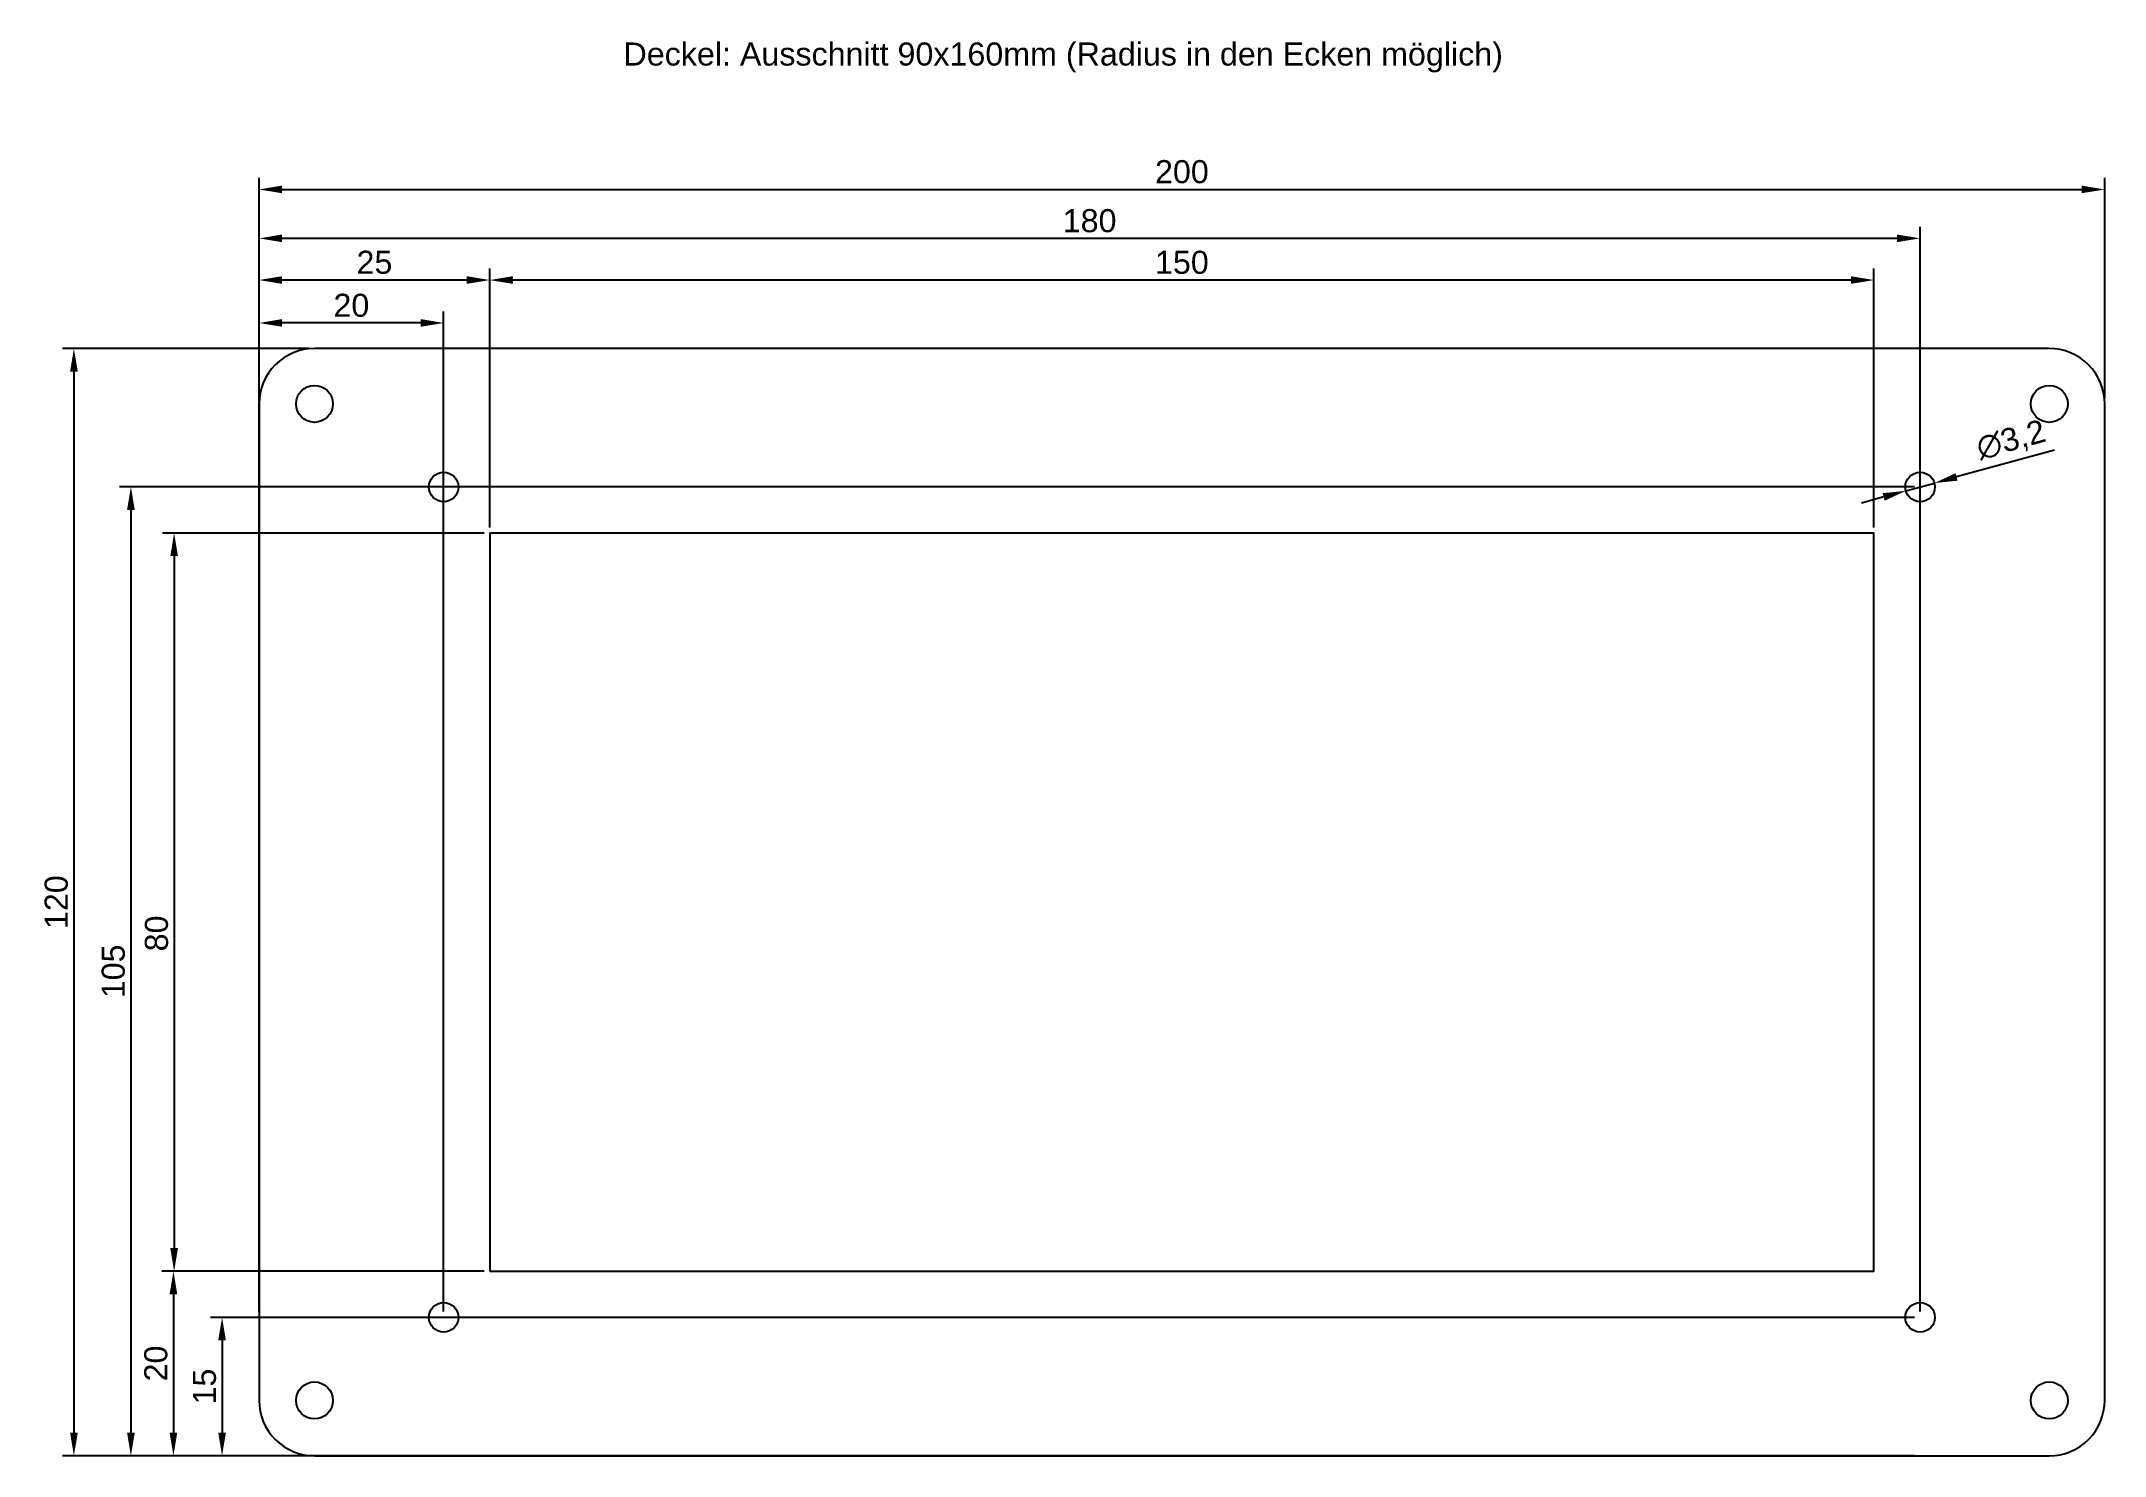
# Paper-space layout 'Layout1' of a CAD drawing. Header units: millimetres. Extents: x 6 to 229, y 29 to 182.
import ezdxf

# ---------------------------------------------------------------- set-up
doc = ezdxf.new("R2010")
doc.units = ezdxf.units.MM
doc.styles.get("Standard").update_dxf_attribs({"font": 'arial.ttf'})
doc.dimstyles.new('ISO-25', dxfattribs={"dimtxt": 2.5, "dimasz": 2.5, "dimexe": 1.25, "dimexo": 0.625, "dimtad": 1, "dimtxsty": 'Standard', "dimcen": 2.5, "dimadec": 0, "dimazin": 0, "dimtfac": 1, "dimtmove": 0, "dimatfit": 3, "dimfxl": 1, "dimarcsym": 0})

# ---------------------------------------------------------------- blocks, each defined once
blk = doc.blocks.new('*D4')
at = {"color": 0, "lineweight": -2, "transparency": 16777216}
for p, q in [((0, 114.62), (0, 138.49)), ((2.5, 137.24), (197.5, 137.24)), ((200, 114.62), (200, 138.49))]:
    blk.add_line(p, q, dxfattribs=at)
at = {"color": 0, "transparency": 16777216}
for points in [[(2.5, 137.66), (2.5, 136.83), (0, 137.24)], [(197.5, 137.66), (197.5, 136.83), (200, 137.24)]]:
    blk.add_solid(points, dxfattribs=at)
at = {"layer": 'Defpoints', "color": 0, "transparency": 16777216}
for p in [(200, 137.24), (0, 114), (200, 114)]:
    blk.add_point(p, dxfattribs=at)
at = {"color": 0, "transparency": 16777216, "insert": (100, 139.15), "char_height": 2.5, "attachment_point": 5}
blk.add_mtext('200', dxfattribs=at)
blk = doc.blocks.new('*D6')
at = {"color": 0, "lineweight": -2, "transparency": 16777216}
for p, q in [((5.38, 120), (-21.32, 120)), ((-20.07, 117.5), (-20.07, 2.5)), ((5.38, 0), (-21.32, 0))]:
    blk.add_line(p, q, dxfattribs=at)
at = {"color": 0, "transparency": 16777216}
for points in [[(-20.48, 117.5), (-19.65, 117.5), (-20.07, 120)], [(-20.48, 2.5), (-19.65, 2.5), (-20.07, 0)]]:
    blk.add_solid(points, dxfattribs=at)
at = {"layer": 'Defpoints', "color": 0, "transparency": 16777216}
for p in [(6, 120), (6, 0), (-20.07, 0)]:
    blk.add_point(p, dxfattribs=at)
at = {"color": 0, "transparency": 16777216, "insert": (-21.97, 60), "char_height": 2.5, "attachment_point": 5, "rotation": 90}
blk.add_mtext('120', dxfattribs=at)
blk = doc.blocks.new('*D7')
at = {"color": 0, "lineweight": -2, "transparency": 16777216}
for p, q in [((24.38, 20), (-10.53, 20)), ((-9.28, 17.5), (-9.28, 2.5)), ((5.38, 0), (-10.53, 0))]:
    blk.add_line(p, q, dxfattribs=at)
at = {"color": 0, "transparency": 16777216}
for points in [[(-9.7, 17.5), (-8.87, 17.5), (-9.28, 20)], [(-9.7, 2.5), (-8.87, 2.5), (-9.28, 0)]]:
    blk.add_solid(points, dxfattribs=at)
at = {"layer": 'Defpoints', "color": 0, "transparency": 16777216}
for p in [(25, 20), (6, 0), (-9.28, 0)]:
    blk.add_point(p, dxfattribs=at)
at = {"color": 0, "transparency": 16777216, "insert": (-11.18, 10), "char_height": 2.5, "attachment_point": 5, "rotation": 90}
blk.add_mtext('20', dxfattribs=at)
blk = doc.blocks.new('*D8')
at = {"color": 0, "lineweight": -2, "transparency": 16777216}
for p, q in [((24.38, 100), (-10.46, 100)), ((-9.21, 97.5), (-9.21, 22.5)), ((24.38, 20), (-10.46, 20))]:
    blk.add_line(p, q, dxfattribs=at)
at = {"color": 0, "transparency": 16777216}
for points in [[(-9.62, 97.5), (-8.79, 97.5), (-9.21, 100)], [(-9.62, 22.5), (-8.79, 22.5), (-9.21, 20)]]:
    blk.add_solid(points, dxfattribs=at)
at = {"layer": 'Defpoints', "color": 0, "transparency": 16777216}
for p in [(25, 100), (-9.21, 20), (25, 20)]:
    blk.add_point(p, dxfattribs=at)
at = {"color": 0, "transparency": 16777216, "insert": (-11.11, 56.61), "char_height": 2.5, "attachment_point": 5, "rotation": 90}
blk.add_mtext('80', dxfattribs=at)
blk = doc.blocks.new('*D2')
at = {"color": 0, "lineweight": -2, "transparency": 16777216}
for p, q in [((0, 15.62), (0, 124.02)), ((20, 15.62), (20, 124.02)), ((17.5, 122.77), (2.5, 122.77))]:
    blk.add_line(p, q, dxfattribs=at)
at = {"color": 0, "transparency": 16777216}
for points in [[(2.5, 123.19), (2.5, 122.36), (0, 122.77)], [(17.5, 123.19), (17.5, 122.36), (20, 122.77)]]:
    blk.add_solid(points, dxfattribs=at)
at = {"layer": 'Defpoints', "color": 0, "transparency": 16777216}
for p in [(0, 122.77), (0, 15), (20, 15)]:
    blk.add_point(p, dxfattribs=at)
at = {"color": 0, "transparency": 16777216, "insert": (10, 124.67), "char_height": 2.5, "attachment_point": 5}
blk.add_mtext('20', dxfattribs=at)
blk = doc.blocks.new('*D3')
at = {"color": 0, "lineweight": -2, "transparency": 16777216}
for p, q in [((0, 15.62), (0, 133.19)), ((177.5, 131.94), (2.5, 131.94)), ((180, 15.62), (180, 133.19))]:
    blk.add_line(p, q, dxfattribs=at)
at = {"color": 0, "transparency": 16777216}
for points in [[(2.5, 132.36), (2.5, 131.53), (0, 131.94)], [(177.5, 132.36), (177.5, 131.53), (180, 131.94)]]:
    blk.add_solid(points, dxfattribs=at)
at = {"layer": 'Defpoints', "color": 0, "transparency": 16777216}
for p in [(0, 131.94), (0, 15), (180, 15)]:
    blk.add_point(p, dxfattribs=at)
at = {"color": 0, "transparency": 16777216, "insert": (90, 133.84), "char_height": 2.5, "attachment_point": 5}
blk.add_mtext('180', dxfattribs=at)
blk = doc.blocks.new('*D5')
at = {"color": 0, "lineweight": -2, "transparency": 16777216}
for p, q in [((179.38, 105), (-15.14, 105)), ((-13.89, 102.5), (-13.89, 2.5)), ((179.38, 0), (-15.14, 0))]:
    blk.add_line(p, q, dxfattribs=at)
at = {"color": 0, "transparency": 16777216}
for points in [[(-14.31, 102.5), (-13.47, 102.5), (-13.89, 105)], [(-14.31, 2.5), (-13.47, 2.5), (-13.89, 0)]]:
    blk.add_solid(points, dxfattribs=at)
at = {"layer": 'Defpoints', "color": 0, "transparency": 16777216}
for p in [(180, 105), (180, 0), (-13.89, 0)]:
    blk.add_point(p, dxfattribs=at)
at = {"color": 0, "transparency": 16777216, "insert": (-15.79, 52.5), "char_height": 2.5, "attachment_point": 5, "rotation": 90}
blk.add_mtext('105', dxfattribs=at)
blk = doc.blocks.new('*D9')
at = {"color": 0, "lineweight": -2, "transparency": 16777216}
for p, q in [((179.38, 15), (-5.26, 15)), ((-4.01, 12.5), (-4.01, 2.5)), ((179.38, 0), (-5.26, 0))]:
    blk.add_line(p, q, dxfattribs=at)
at = {"color": 0, "transparency": 16777216}
for points in [[(-4.43, 12.5), (-3.6, 12.5), (-4.01, 15)], [(-4.43, 2.5), (-3.6, 2.5), (-4.01, 0)]]:
    blk.add_solid(points, dxfattribs=at)
at = {"layer": 'Defpoints', "color": 0, "transparency": 16777216}
for p in [(180, 15), (180, 0), (-4.01, 0)]:
    blk.add_point(p, dxfattribs=at)
at = {"color": 0, "transparency": 16777216, "insert": (-5.91, 7.5), "char_height": 2.5, "attachment_point": 5, "rotation": 90}
blk.add_mtext('15', dxfattribs=at)
blk = doc.blocks.new('*D10')
at = {"color": 0, "lineweight": -2, "transparency": 16777216}
for p, q in [((0, 100.62), (0, 128.67)), ((25, 100.62), (25, 128.67)), ((22.5, 127.42), (2.5, 127.42))]:
    blk.add_line(p, q, dxfattribs=at)
at = {"color": 0, "transparency": 16777216}
for points in [[(2.5, 127.84), (2.5, 127.01), (0, 127.42)], [(22.5, 127.84), (22.5, 127.01), (25, 127.42)]]:
    blk.add_solid(points, dxfattribs=at)
at = {"layer": 'Defpoints', "color": 0, "transparency": 16777216}
for p in [(0, 127.42), (0, 100), (25, 100)]:
    blk.add_point(p, dxfattribs=at)
at = {"color": 0, "transparency": 16777216, "insert": (12.5, 129.33), "char_height": 2.5, "attachment_point": 5}
blk.add_mtext('25', dxfattribs=at)
blk = doc.blocks.new('*D11')
at = {"color": 0, "lineweight": -2, "transparency": 16777216}
for p, q in [((25, 100.62), (25, 128.67)), ((175, 100.62), (175, 128.67)), ((172.5, 127.42), (27.5, 127.42))]:
    blk.add_line(p, q, dxfattribs=at)
at = {"color": 0, "transparency": 16777216}
for points in [[(27.5, 127.84), (27.5, 127.01), (25, 127.42)], [(172.5, 127.84), (172.5, 127.01), (175, 127.42)]]:
    blk.add_solid(points, dxfattribs=at)
at = {"layer": 'Defpoints', "color": 0, "transparency": 16777216}
for p in [(25, 127.42), (25, 100), (175, 100)]:
    blk.add_point(p, dxfattribs=at)
at = {"color": 0, "transparency": 16777216, "insert": (100, 129.33), "char_height": 2.5, "attachment_point": 5}
blk.add_mtext('150', dxfattribs=at)
blk = doc.blocks.new('*D12')
at = {"color": 0, "lineweight": -2, "transparency": 16777216}
for p, q in [((194.56, 109), (183.95, 106.09)), ((178.46, 104.58), (181.54, 105.42)), ((176.05, 103.91), (173.64, 103.25))]:
    blk.add_line(p, q, dxfattribs=at)
at = {"color": 0, "transparency": 16777216}
for points in [[(183.84, 106.49), (184.06, 105.68), (181.54, 105.42)], [(175.94, 104.32), (176.16, 103.51), (178.46, 104.58)]]:
    blk.add_solid(points, dxfattribs=at)
at = {"layer": 'Defpoints', "color": 0, "transparency": 16777216}
for p in [(181.54, 105.42), (178.46, 104.58)]:
    blk.add_point(p, dxfattribs=at)
at = {"color": 0, "transparency": 16777216, "insert": (189.89, 109.96), "char_height": 2.5, "attachment_point": 5, "rotation": 15.3504}
blk.add_mtext('∅3,2', dxfattribs=at)
blk = doc.blocks.new('Deckel')
blk.add_lwpolyline([(6, 0), (194, 0, 0.4142136), (200, 6), (200, 114, 0.4142136), (194, 120), (6, 120, 0.4142136), (0, 114), (0, 6, 0.4142136)], format="xyb", close=True)
at = {"color": 1}
blk.add_lwpolyline([(25, 20), (175, 20), (175, 100), (25, 100)], close=True, dxfattribs=at)
for centre in [(6, 114), (194, 114), (6, 6), (194, 6)]:
    blk.add_circle(centre, 2)
for centre in [(20, 105), (180, 105), (20, 15), (180, 15)]:
    blk.add_circle(centre, 1.6, dxfattribs=at)
dim = blk.add_linear_dim(base=(200, 137.245), p1=(0, 114), p2=(200, 114), dimstyle='ISO-25')
dim.commit()
dim.dimension.update_dxf_attribs({"geometry": '*D4', "text_midpoint": (100, 137.245), "dimtype": 128})
for base, p1, p2, picture, middle in [((0, 131.943), (180, 15), (0, 15), '*D3', (90, 133.845)), ((0, 127.424), (25, 100), (0, 100), '*D10', (12.5, 129.326)), ((25, 127.424), (175, 100), (25, 100), '*D11', (100, 129.326)), ((0, 122.772), (20, 15), (0, 15), '*D2', (10, 124.673))]:
    dim = blk.add_linear_dim(base=base, p1=p1, p2=p2, dimstyle='ISO-25')
    dim.commit()
    dim.dimension.update_dxf_attribs({"geometry": picture, "text_midpoint": middle})
for base, p1, p2, picture, middle in [((-20.068, 0), (6, 120), (6, 0), '*D6', (-20.068, 60)), ((-9.206, 20), (25, 100), (25, 20), '*D8', (-9.206, 56.607)), ((-9.282, 0), (25, 20), (6, 0), '*D7', (-9.282, 10))]:
    dim = blk.add_linear_dim(base=base, p1=p1, p2=p2, angle=90, dimstyle='ISO-25')
    dim.commit()
    dim.dimension.update_dxf_attribs({"geometry": picture, "text_midpoint": middle, "dimtype": 128})
dim = blk.add_diameter_dim_2p(p1=(178.457, 104.576), p2=(181.543, 105.424), dimstyle='ISO-25')
dim.commit()
dim.dimension.update_dxf_attribs({"geometry": '*D12', "text_midpoint": (190.461, 107.872)})
for base, p1, picture, middle in [((-13.891, 0), (180, 105), '*D5', (-15.793, 52.5)), ((-4.013, 0), (180, 15), '*D9', (-5.915, 7.5))]:
    dim = blk.add_linear_dim(base=base, p1=p1, p2=(180, 0), angle=90, dimstyle='ISO-25')
    dim.commit()
    dim.dimension.update_dxf_attribs({"geometry": picture, "text_midpoint": middle})

psp = doc.layouts.get("Layout1")

# ---------------------------------------------------------------- block references
psp.add_blockref('Deckel', (29.13, 28.89))

# ---------------------------------------------------------------- texts
at = {"insert": (68.62, 182.06), "char_height": 2.5, "attachment_point": 1}
psp.add_mtext_dynamic_manual_height_columns('Deckel: Ausschnitt 90x160mm (Radius in den Ecken möglich)', width=106.6649, gutter_width=12.5, heights=[4.79], dxfattribs=at)

doc.saveas('drawing.dxf')
